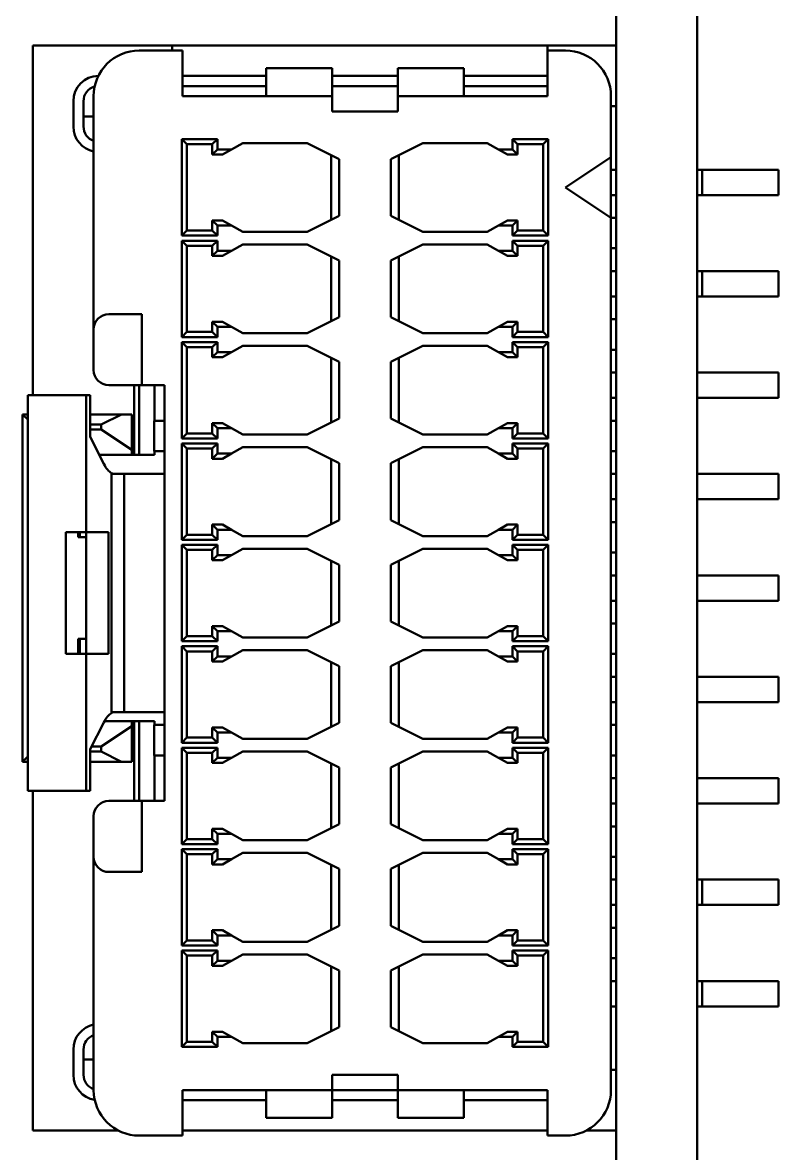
# Model space of a CAD drawing. Header units: millimetres. Extents: x 3100 to 5091, y 868 to 1900.
# Drawn here: x 3367.24 to 3382.14, y 1611.98 to 1634.28 of the extents above; entities that cross this region are included whole.
import ezdxf

# ---------------------------------------------------------------- set-up
doc = ezdxf.new("R2010")
doc.units = ezdxf.units.MM
doc.header["$LTSCALE"] = 1.8
doc.layers.add('외형선(ISO)', color=7, linetype='Continuous', lineweight=50)

msp = doc.modelspace()

# ---------------------------------------------------------------- linework, layer by layer
at = {"layer": '외형선(ISO)'}
for p, q in [((3380.54, 1690.226), (3380.54, 1611.026)), ((3378.94, 1611.626), (3378.94, 1635.214)), ((3367.44, 1633.826), (3370.19, 1633.826)), ((3367.44, 1626.926), (3367.44, 1633.826)), ((3370.39, 1633.726), (3369.54, 1633.726)), ((3370.19, 1633.826), (3370.99, 1633.826)), ((3370.19, 1633.726), (3370.19, 1633.826)), ((3370.39, 1633.726), (3370.39, 1632.826)), ((3370.99, 1633.826), (3376.79, 1633.826)), ((3376.79, 1633.826), (3377.59, 1633.826)), ((3377.59, 1633.826), (3378.94, 1633.826)), ((3377.59, 1633.726), (3377.59, 1633.826)), ((3377.94, 1633.726), (3377.59, 1633.726)), ((3377.59, 1633.726), (3377.59, 1632.826)), ((3372.04, 1633.376), (3373.34, 1633.376)), ((3372.04, 1632.826), (3372.04, 1633.376)), ((3373.34, 1633.376), (3373.34, 1632.826)), ((3374.64, 1632.826), (3374.64, 1633.376)), ((3374.64, 1633.376), (3375.94, 1633.376)), ((3375.94, 1633.376), (3375.94, 1632.826)), ((3370.99, 1633.226), (3370.39, 1633.226)), ((3370.99, 1633.226), (3372.04, 1633.226)), ((3373.34, 1633.226), (3374.64, 1633.226)), ((3375.94, 1633.226), (3376.79, 1633.226)), ((3377.59, 1633.226), (3376.79, 1633.226)), ((3368.64, 1628.226), (3368.64, 1632.826)), ((3370.99, 1633.026), (3370.39, 1633.026)), ((3370.39, 1632.826), (3373.34, 1632.826)), ((3370.99, 1633.026), (3372.04, 1633.026)), ((3373.34, 1633.026), (3374.64, 1633.026)), ((3373.34, 1632.826), (3373.34, 1632.526)), ((3374.64, 1632.826), (3377.59, 1632.826)), ((3374.64, 1632.526), (3374.64, 1632.826)), ((3375.94, 1633.026), (3376.79, 1633.026)), ((3377.59, 1633.026), (3376.79, 1633.026)), ((3378.84, 1632.826), (3378.84, 1631.626)), ((3368.24, 1632.726), (3368.24, 1632.226)), ((3368.44, 1632.726), (3368.44, 1632.226)), ((3378.94, 1632.626), (3378.84, 1632.626)), ((3368.64, 1632.426), (3368.44, 1632.426)), ((3373.34, 1632.526), (3374.64, 1632.526)), ((3370.38, 1631.976), (3370.38, 1630.076)), ((3371.08, 1631.976), (3370.38, 1631.976)), ((3370.38, 1631.976), (3370.48, 1631.876)), ((3371.08, 1631.976), (3370.98, 1631.876)), ((3371.08, 1631.776), (3371.08, 1631.976)), ((3376.9, 1631.976), (3376.9, 1631.776)), ((3377.6, 1631.976), (3376.9, 1631.976)), ((3376.9, 1631.976), (3377, 1631.876)), ((3377.6, 1631.976), (3377.5, 1631.876)), ((3377.6, 1630.076), (3377.6, 1631.976)), ((3370.48, 1631.876), (3370.48, 1630.176)), ((3370.98, 1631.876), (3370.48, 1631.876)), ((3370.98, 1631.676), (3370.98, 1631.876)), ((3371.08, 1631.776), (3370.98, 1631.676)), ((3371.358, 1631.776), (3371.08, 1631.776)), ((3371.358, 1631.776), (3371.18, 1631.676)), ((3371.58, 1631.901), (3371.358, 1631.776)), ((3371.58, 1631.901), (3372.85, 1631.901)), ((3372.85, 1631.901), (3373.48, 1631.586)), ((3374.5, 1631.586), (3375.13, 1631.901)), ((3375.13, 1631.901), (3376.4, 1631.901)), ((3376.622, 1631.776), (3376.4, 1631.901)), ((3376.9, 1631.776), (3376.622, 1631.776)), ((3376.622, 1631.776), (3376.8, 1631.676)), ((3376.9, 1631.776), (3377, 1631.676)), ((3377.5, 1631.876), (3377, 1631.876)), ((3377, 1631.876), (3377, 1631.676)), ((3377.5, 1630.176), (3377.5, 1631.876)), ((3371.18, 1631.676), (3370.98, 1631.676)), ((3373.32, 1631.666), (3373.32, 1630.386)), ((3373.48, 1631.586), (3373.48, 1630.466)), ((3374.5, 1630.466), (3374.5, 1631.586)), ((3374.66, 1630.386), (3374.66, 1631.666)), ((3377, 1631.676), (3376.8, 1631.676)), ((3378.84, 1631.626), (3377.94, 1631.026)), ((3378.84, 1630.426), (3378.84, 1631.626)), ((3378.84, 1631.376), (3378.94, 1631.376)), ((3380.54, 1631.376), (3380.64, 1631.376)), ((3380.64, 1631.376), (3382.14, 1631.376)), ((3380.64, 1630.876), (3380.64, 1631.376)), ((3382.14, 1630.876), (3382.14, 1631.376)), ((3377.94, 1631.026), (3378.84, 1630.426)), ((3378.84, 1630.876), (3378.94, 1630.876)), ((3380.54, 1630.876), (3380.64, 1630.876)), ((3380.64, 1630.876), (3382.14, 1630.876)), ((3370.98, 1630.376), (3371.18, 1630.376)), ((3370.98, 1630.176), (3370.98, 1630.376)), ((3371.08, 1630.276), (3370.98, 1630.376)), ((3371.358, 1630.276), (3371.18, 1630.376)), ((3373.48, 1630.466), (3372.85, 1630.151)), ((3375.13, 1630.151), (3374.5, 1630.466)), ((3376.622, 1630.276), (3376.8, 1630.376)), ((3376.8, 1630.376), (3377, 1630.376)), ((3376.9, 1630.276), (3377, 1630.376)), ((3377, 1630.376), (3377, 1630.176)), ((3378.84, 1630.426), (3378.94, 1630.426)), ((3378.84, 1630.426), (3378.84, 1613.226)), ((3370.38, 1630.076), (3370.48, 1630.176)), ((3370.48, 1630.176), (3370.98, 1630.176)), ((3371.08, 1630.076), (3370.98, 1630.176)), ((3371.08, 1630.276), (3371.358, 1630.276)), ((3371.08, 1630.076), (3371.08, 1630.276)), ((3371.358, 1630.276), (3371.58, 1630.151)), ((3372.85, 1630.151), (3371.58, 1630.151)), ((3376.4, 1630.151), (3375.13, 1630.151)), ((3376.4, 1630.151), (3376.622, 1630.276)), ((3376.622, 1630.276), (3376.9, 1630.276)), ((3376.9, 1630.276), (3376.9, 1630.076)), ((3376.9, 1630.076), (3377, 1630.176)), ((3377, 1630.176), (3377.5, 1630.176)), ((3377.6, 1630.076), (3377.5, 1630.176)), ((3370.38, 1630.076), (3371.08, 1630.076)), ((3370.38, 1629.976), (3370.38, 1628.076)), ((3371.08, 1629.976), (3370.38, 1629.976)), ((3370.38, 1629.976), (3370.48, 1629.876)), ((3371.08, 1629.976), (3370.98, 1629.876)), ((3371.08, 1629.776), (3371.08, 1629.976)), ((3376.9, 1630.076), (3377.6, 1630.076)), ((3376.9, 1629.976), (3376.9, 1629.776)), ((3377.6, 1629.976), (3376.9, 1629.976)), ((3376.9, 1629.976), (3377, 1629.876)), ((3377.6, 1629.976), (3377.5, 1629.876)), ((3377.6, 1628.076), (3377.6, 1629.976)), ((3370.48, 1629.876), (3370.48, 1628.176)), ((3370.98, 1629.876), (3370.48, 1629.876)), ((3370.98, 1629.676), (3370.98, 1629.876)), ((3371.08, 1629.776), (3370.98, 1629.676)), ((3371.358, 1629.776), (3371.08, 1629.776)), ((3371.358, 1629.776), (3371.18, 1629.676)), ((3371.58, 1629.901), (3371.358, 1629.776)), ((3371.58, 1629.901), (3372.85, 1629.901)), ((3372.85, 1629.901), (3373.48, 1629.586)), ((3374.5, 1629.586), (3375.13, 1629.901)), ((3375.13, 1629.901), (3376.4, 1629.901)), ((3376.622, 1629.776), (3376.4, 1629.901)), ((3376.9, 1629.776), (3376.622, 1629.776)), ((3376.622, 1629.776), (3376.8, 1629.676)), ((3376.9, 1629.776), (3377, 1629.676)), ((3377.5, 1629.876), (3377, 1629.876)), ((3377, 1629.876), (3377, 1629.676)), ((3377.5, 1628.176), (3377.5, 1629.876)), ((3378.84, 1629.826), (3378.94, 1629.826)), ((3371.18, 1629.676), (3370.98, 1629.676)), ((3373.32, 1629.666), (3373.32, 1628.386)), ((3373.48, 1629.586), (3373.48, 1628.466)), ((3374.5, 1628.466), (3374.5, 1629.586)), ((3374.66, 1628.386), (3374.66, 1629.666)), ((3377, 1629.676), (3376.8, 1629.676)), ((3378.84, 1629.376), (3378.94, 1629.376)), ((3380.54, 1629.376), (3380.64, 1629.376)), ((3380.64, 1629.376), (3382.14, 1629.376)), ((3380.64, 1628.876), (3380.64, 1629.376)), ((3382.14, 1628.876), (3382.14, 1629.376)), ((3378.84, 1628.876), (3378.94, 1628.876)), ((3380.54, 1628.876), (3380.64, 1628.876)), ((3380.64, 1628.876), (3382.14, 1628.876)), ((3369.24, 1628.526), (3368.94, 1628.526)), ((3369.24, 1628.526), (3369.59, 1628.526)), ((3369.59, 1628.226), (3369.59, 1628.526)), ((3370.98, 1628.376), (3371.18, 1628.376)), ((3370.98, 1628.176), (3370.98, 1628.376)), ((3371.08, 1628.276), (3370.98, 1628.376)), ((3371.358, 1628.276), (3371.18, 1628.376)), ((3373.48, 1628.466), (3372.85, 1628.151)), ((3375.13, 1628.151), (3374.5, 1628.466)), ((3376.622, 1628.276), (3376.8, 1628.376)), ((3376.8, 1628.376), (3377, 1628.376)), ((3376.9, 1628.276), (3377, 1628.376)), ((3377, 1628.376), (3377, 1628.176)), ((3378.84, 1628.426), (3378.94, 1628.426)), ((3368.64, 1627.426), (3368.64, 1628.226)), ((3369.59, 1627.426), (3369.59, 1628.226)), ((3370.38, 1628.076), (3370.48, 1628.176)), ((3370.48, 1628.176), (3370.98, 1628.176)), ((3371.08, 1628.076), (3370.98, 1628.176)), ((3371.08, 1628.276), (3371.358, 1628.276)), ((3371.08, 1628.076), (3371.08, 1628.276)), ((3371.358, 1628.276), (3371.58, 1628.151)), ((3372.85, 1628.151), (3371.58, 1628.151)), ((3376.4, 1628.151), (3375.13, 1628.151)), ((3376.4, 1628.151), (3376.622, 1628.276)), ((3376.622, 1628.276), (3376.9, 1628.276)), ((3376.9, 1628.276), (3376.9, 1628.076)), ((3376.9, 1628.076), (3377, 1628.176)), ((3377, 1628.176), (3377.5, 1628.176)), ((3377.6, 1628.076), (3377.5, 1628.176)), ((3370.38, 1628.076), (3371.08, 1628.076)), ((3370.38, 1627.976), (3370.38, 1626.076)), ((3371.08, 1627.976), (3370.38, 1627.976)), ((3370.38, 1627.976), (3370.48, 1627.876)), ((3371.08, 1627.976), (3370.98, 1627.876)), ((3371.08, 1627.776), (3371.08, 1627.976)), ((3371.58, 1627.901), (3371.358, 1627.776)), ((3371.58, 1627.901), (3372.85, 1627.901)), ((3372.85, 1627.901), (3373.48, 1627.586)), ((3374.5, 1627.586), (3375.13, 1627.901)), ((3375.13, 1627.901), (3376.4, 1627.901)), ((3376.622, 1627.776), (3376.4, 1627.901)), ((3376.9, 1628.076), (3377.6, 1628.076)), ((3376.9, 1627.976), (3376.9, 1627.776)), ((3377.6, 1627.976), (3376.9, 1627.976)), ((3376.9, 1627.976), (3377, 1627.876)), ((3377.6, 1627.976), (3377.5, 1627.876)), ((3377.6, 1626.076), (3377.6, 1627.976)), ((3370.48, 1627.876), (3370.48, 1626.176)), ((3370.98, 1627.876), (3370.48, 1627.876)), ((3370.98, 1627.676), (3370.98, 1627.876)), ((3371.08, 1627.776), (3370.98, 1627.676)), ((3371.358, 1627.776), (3371.08, 1627.776)), ((3371.358, 1627.776), (3371.18, 1627.676)), ((3376.9, 1627.776), (3376.622, 1627.776)), ((3376.622, 1627.776), (3376.8, 1627.676)), ((3376.9, 1627.776), (3377, 1627.676)), ((3377.5, 1627.876), (3377, 1627.876)), ((3377, 1627.876), (3377, 1627.676)), ((3377.5, 1626.176), (3377.5, 1627.876)), ((3378.84, 1627.826), (3378.94, 1627.826)), ((3371.18, 1627.676), (3370.98, 1627.676)), ((3373.32, 1627.666), (3373.32, 1626.386)), ((3373.48, 1627.586), (3373.48, 1626.466)), ((3374.5, 1626.466), (3374.5, 1627.586)), ((3374.66, 1626.386), (3374.66, 1627.666)), ((3377, 1627.676), (3376.8, 1627.676)), ((3369.59, 1627.126), (3369.59, 1627.426)), ((3378.94, 1627.376), (3378.84, 1627.376)), ((3382.14, 1627.376), (3380.54, 1627.376)), ((3382.14, 1627.376), (3382.14, 1626.876)), ((3368.94, 1627.126), (3369.24, 1627.126)), ((3369.59, 1627.126), (3369.24, 1627.126)), ((3369.44, 1627.126), (3369.44, 1625.751)), ((3369.54, 1627.126), (3369.54, 1625.751)), ((3369.59, 1627.126), (3370.04, 1627.126)), ((3369.84, 1627.126), (3369.84, 1626.426)), ((3370.04, 1618.926), (3370.04, 1627.126)), ((3368.49, 1626.926), (3367.34, 1626.926)), ((3367.34, 1626.926), (3367.34, 1619.126)), ((3368.49, 1626.926), (3368.49, 1624.226)), ((3368.571, 1626.926), (3368.49, 1626.926)), ((3368.571, 1626.926), (3368.571, 1626.106)), ((3378.94, 1626.876), (3378.84, 1626.876)), ((3382.14, 1626.876), (3380.54, 1626.876)), ((3367.34, 1626.451), (3367.24, 1626.551)), ((3367.24, 1619.701), (3367.24, 1626.551)), ((3367.24, 1626.551), (3367.34, 1626.551)), ((3368.571, 1626.551), (3369.19, 1626.551)), ((3368.571, 1626.351), (3368.79, 1626.351)), ((3368.79, 1626.351), (3369.19, 1626.551)), ((3368.79, 1626.351), (3368.79, 1626.251)), ((3369.19, 1626.551), (3369.39, 1626.551)), ((3369.39, 1626.551), (3369.39, 1625.851)), ((3369.832, 1625.826), (3369.832, 1626.426)), ((3369.832, 1626.426), (3370.04, 1626.426)), ((3370.98, 1626.376), (3371.18, 1626.376)), ((3370.98, 1626.176), (3370.98, 1626.376)), ((3371.08, 1626.276), (3370.98, 1626.376)), ((3371.358, 1626.276), (3371.18, 1626.376)), ((3373.48, 1626.466), (3372.85, 1626.151)), ((3375.13, 1626.151), (3374.5, 1626.466)), ((3376.622, 1626.276), (3376.8, 1626.376)), ((3376.8, 1626.376), (3377, 1626.376)), ((3376.9, 1626.276), (3377, 1626.376)), ((3377, 1626.376), (3377, 1626.176)), ((3378.84, 1626.426), (3378.94, 1626.426)), ((3368.571, 1626.251), (3368.79, 1626.251)), ((3369.39, 1625.851), (3368.79, 1626.251)), ((3370.38, 1626.076), (3370.48, 1626.176)), ((3370.48, 1626.176), (3370.98, 1626.176)), ((3371.08, 1626.076), (3370.98, 1626.176)), ((3371.08, 1626.276), (3371.358, 1626.276)), ((3371.08, 1626.076), (3371.08, 1626.276)), ((3371.358, 1626.276), (3371.58, 1626.151)), ((3372.85, 1626.151), (3371.58, 1626.151)), ((3376.4, 1626.151), (3375.13, 1626.151)), ((3376.4, 1626.151), (3376.622, 1626.276)), ((3376.622, 1626.276), (3376.9, 1626.276)), ((3376.9, 1626.276), (3376.9, 1626.076)), ((3376.9, 1626.076), (3377, 1626.176)), ((3377, 1626.176), (3377.5, 1626.176)), ((3377.6, 1626.076), (3377.5, 1626.176)), ((3368.571, 1626.106), (3368.841, 1625.575)), ((3370.38, 1626.076), (3371.08, 1626.076)), ((3370.38, 1625.976), (3370.38, 1624.076)), ((3371.08, 1625.976), (3370.38, 1625.976)), ((3370.38, 1625.976), (3370.48, 1625.876)), ((3371.08, 1625.976), (3370.98, 1625.876)), ((3371.08, 1625.776), (3371.08, 1625.976)), ((3371.58, 1625.901), (3371.358, 1625.776)), ((3371.58, 1625.901), (3372.85, 1625.901)), ((3372.85, 1625.901), (3373.48, 1625.586)), ((3374.5, 1625.586), (3375.13, 1625.901)), ((3375.13, 1625.901), (3376.4, 1625.901)), ((3376.622, 1625.776), (3376.4, 1625.901)), ((3376.9, 1626.076), (3377.6, 1626.076)), ((3376.9, 1625.976), (3376.9, 1625.776)), ((3377.6, 1625.976), (3376.9, 1625.976)), ((3376.9, 1625.976), (3377, 1625.876)), ((3377.6, 1625.976), (3377.5, 1625.876)), ((3377.6, 1624.076), (3377.6, 1625.976)), ((3368.751, 1625.751), (3369.39, 1625.751)), ((3369.39, 1625.851), (3369.39, 1625.751)), ((3369.39, 1625.751), (3369.44, 1625.751)), ((3369.54, 1625.751), (3369.44, 1625.751)), ((3369.54, 1625.751), (3369.84, 1625.751)), ((3369.832, 1625.826), (3370.04, 1625.826)), ((3369.84, 1625.826), (3369.84, 1625.751)), ((3370.48, 1625.876), (3370.48, 1624.176)), ((3370.98, 1625.876), (3370.48, 1625.876)), ((3370.98, 1625.676), (3370.98, 1625.876)), ((3371.08, 1625.776), (3370.98, 1625.676)), ((3371.18, 1625.676), (3370.98, 1625.676)), ((3371.358, 1625.776), (3371.08, 1625.776)), ((3371.358, 1625.776), (3371.18, 1625.676)), ((3376.9, 1625.776), (3376.622, 1625.776)), ((3376.622, 1625.776), (3376.8, 1625.676)), ((3377, 1625.676), (3376.8, 1625.676)), ((3376.9, 1625.776), (3377, 1625.676)), ((3377.5, 1625.876), (3377, 1625.876)), ((3377, 1625.876), (3377, 1625.676)), ((3377.5, 1624.176), (3377.5, 1625.876)), ((3378.84, 1625.826), (3378.94, 1625.826)), ((3373.32, 1625.666), (3373.32, 1624.386)), ((3373.48, 1625.586), (3373.48, 1624.466)), ((3374.5, 1624.466), (3374.5, 1625.586)), ((3374.66, 1624.386), (3374.66, 1625.666)), ((3368.99, 1620.659), (3368.99, 1625.394)), ((3369.24, 1625.376), (3369.023, 1625.376)), ((3369.387, 1625.376), (3369.24, 1625.376)), ((3369.24, 1625.376), (3369.24, 1620.676)), ((3369.387, 1625.376), (3369.886, 1625.376)), ((3370.04, 1625.376), (3369.886, 1625.376)), ((3378.94, 1625.376), (3378.84, 1625.376)), ((3382.14, 1625.376), (3380.54, 1625.376)), ((3382.14, 1625.376), (3382.14, 1624.876)), ((3378.94, 1624.876), (3378.84, 1624.876)), ((3382.14, 1624.876), (3380.54, 1624.876)), ((3370.98, 1624.376), (3371.18, 1624.376)), ((3370.98, 1624.176), (3370.98, 1624.376)), ((3371.08, 1624.276), (3370.98, 1624.376)), ((3371.358, 1624.276), (3371.18, 1624.376)), ((3373.48, 1624.466), (3372.85, 1624.151)), ((3375.13, 1624.151), (3374.5, 1624.466)), ((3376.622, 1624.276), (3376.8, 1624.376)), ((3376.8, 1624.376), (3377, 1624.376)), ((3376.9, 1624.276), (3377, 1624.376)), ((3377, 1624.376), (3377, 1624.176)), ((3378.84, 1624.426), (3378.94, 1624.426)), ((3368.49, 1624.226), (3368.09, 1624.226)), ((3368.09, 1624.226), (3368.09, 1621.826)), ((3368.337, 1624.226), (3368.337, 1624.126)), ((3368.49, 1624.126), (3368.337, 1624.126)), ((3368.366, 1624.226), (3368.366, 1624.126)), ((3368.936, 1624.226), (3368.49, 1624.226)), ((3368.49, 1621.826), (3368.49, 1624.226)), ((3368.936, 1621.826), (3368.936, 1624.226)), ((3370.38, 1624.076), (3370.48, 1624.176)), ((3370.48, 1624.176), (3370.98, 1624.176)), ((3371.08, 1624.076), (3370.98, 1624.176)), ((3371.08, 1624.276), (3371.358, 1624.276)), ((3371.08, 1624.076), (3371.08, 1624.276)), ((3371.358, 1624.276), (3371.58, 1624.151)), ((3372.85, 1624.151), (3371.58, 1624.151)), ((3376.4, 1624.151), (3375.13, 1624.151)), ((3376.4, 1624.151), (3376.622, 1624.276)), ((3376.622, 1624.276), (3376.9, 1624.276)), ((3376.9, 1624.276), (3376.9, 1624.076)), ((3376.9, 1624.076), (3377, 1624.176)), ((3377, 1624.176), (3377.5, 1624.176)), ((3377.6, 1624.076), (3377.5, 1624.176)), ((3370.38, 1624.076), (3371.08, 1624.076)), ((3370.38, 1623.976), (3370.38, 1622.076)), ((3371.08, 1623.976), (3370.38, 1623.976)), ((3370.38, 1623.976), (3370.48, 1623.876)), ((3371.08, 1623.976), (3370.98, 1623.876)), ((3371.08, 1623.776), (3371.08, 1623.976)), ((3371.58, 1623.901), (3371.358, 1623.776)), ((3371.58, 1623.901), (3372.85, 1623.901)), ((3372.85, 1623.901), (3373.48, 1623.586)), ((3374.5, 1623.586), (3375.13, 1623.901)), ((3375.13, 1623.901), (3376.4, 1623.901)), ((3376.622, 1623.776), (3376.4, 1623.901)), ((3376.9, 1624.076), (3377.6, 1624.076)), ((3376.9, 1623.976), (3376.9, 1623.776)), ((3377.6, 1623.976), (3376.9, 1623.976)), ((3376.9, 1623.976), (3377, 1623.876)), ((3377.6, 1623.976), (3377.5, 1623.876)), ((3377.6, 1622.076), (3377.6, 1623.976)), ((3370.48, 1623.876), (3370.48, 1622.176)), ((3370.98, 1623.876), (3370.48, 1623.876)), ((3370.98, 1623.676), (3370.98, 1623.876)), ((3371.08, 1623.776), (3370.98, 1623.676)), ((3371.18, 1623.676), (3370.98, 1623.676)), ((3371.358, 1623.776), (3371.08, 1623.776)), ((3371.358, 1623.776), (3371.18, 1623.676)), ((3373.32, 1623.666), (3373.32, 1622.386)), ((3374.66, 1622.386), (3374.66, 1623.666)), ((3376.9, 1623.776), (3376.622, 1623.776)), ((3376.622, 1623.776), (3376.8, 1623.676)), ((3377, 1623.676), (3376.8, 1623.676)), ((3376.9, 1623.776), (3377, 1623.676)), ((3377.5, 1623.876), (3377, 1623.876)), ((3377, 1623.876), (3377, 1623.676)), ((3377.5, 1622.176), (3377.5, 1623.876)), ((3378.84, 1623.826), (3378.94, 1623.826)), ((3373.48, 1623.586), (3373.48, 1622.466)), ((3374.5, 1622.466), (3374.5, 1623.586)), ((3378.94, 1623.376), (3378.84, 1623.376)), ((3382.14, 1623.376), (3380.54, 1623.376)), ((3382.14, 1623.376), (3382.14, 1622.876)), ((3378.94, 1622.876), (3378.84, 1622.876)), ((3382.14, 1622.876), (3380.54, 1622.876)), ((3370.98, 1622.376), (3371.18, 1622.376)), ((3370.98, 1622.176), (3370.98, 1622.376)), ((3371.08, 1622.276), (3370.98, 1622.376)), ((3371.358, 1622.276), (3371.18, 1622.376)), ((3373.48, 1622.466), (3372.85, 1622.151)), ((3375.13, 1622.151), (3374.5, 1622.466)), ((3376.622, 1622.276), (3376.8, 1622.376)), ((3376.8, 1622.376), (3377, 1622.376)), ((3376.9, 1622.276), (3377, 1622.376)), ((3377, 1622.376), (3377, 1622.176)), ((3378.84, 1622.426), (3378.94, 1622.426)), ((3368.337, 1622.126), (3368.337, 1621.826)), ((3368.337, 1622.126), (3368.49, 1622.126)), ((3368.366, 1622.126), (3368.366, 1621.826)), ((3370.38, 1622.076), (3370.48, 1622.176)), ((3370.48, 1622.176), (3370.98, 1622.176)), ((3371.08, 1622.076), (3370.98, 1622.176)), ((3371.08, 1622.276), (3371.358, 1622.276)), ((3371.08, 1622.076), (3371.08, 1622.276)), ((3371.358, 1622.276), (3371.58, 1622.151)), ((3372.85, 1622.151), (3371.58, 1622.151)), ((3376.4, 1622.151), (3375.13, 1622.151)), ((3376.4, 1622.151), (3376.622, 1622.276)), ((3376.622, 1622.276), (3376.9, 1622.276)), ((3376.9, 1622.276), (3376.9, 1622.076)), ((3376.9, 1622.076), (3377, 1622.176)), ((3377, 1622.176), (3377.5, 1622.176)), ((3377.6, 1622.076), (3377.5, 1622.176)), ((3370.38, 1622.076), (3371.08, 1622.076)), ((3370.38, 1621.976), (3370.38, 1620.076)), ((3371.08, 1621.976), (3370.38, 1621.976)), ((3370.38, 1621.976), (3370.48, 1621.876)), ((3371.08, 1621.976), (3370.98, 1621.876)), ((3371.08, 1621.776), (3371.08, 1621.976)), ((3371.58, 1621.901), (3371.358, 1621.776)), ((3371.58, 1621.901), (3372.85, 1621.901)), ((3372.85, 1621.901), (3373.48, 1621.586)), ((3374.5, 1621.586), (3375.13, 1621.901)), ((3375.13, 1621.901), (3376.4, 1621.901)), ((3376.622, 1621.776), (3376.4, 1621.901)), ((3376.9, 1622.076), (3377.6, 1622.076)), ((3376.9, 1621.976), (3376.9, 1621.776)), ((3377.6, 1621.976), (3376.9, 1621.976)), ((3376.9, 1621.976), (3377, 1621.876)), ((3377.6, 1621.976), (3377.5, 1621.876)), ((3377.6, 1620.076), (3377.6, 1621.976)), ((3368.49, 1621.826), (3368.09, 1621.826)), ((3368.936, 1621.826), (3368.49, 1621.826)), ((3368.49, 1621.826), (3368.49, 1619.126)), ((3370.48, 1621.876), (3370.48, 1620.176)), ((3370.98, 1621.876), (3370.48, 1621.876)), ((3370.98, 1621.676), (3370.98, 1621.876)), ((3371.08, 1621.776), (3370.98, 1621.676)), ((3371.18, 1621.676), (3370.98, 1621.676)), ((3371.358, 1621.776), (3371.08, 1621.776)), ((3371.358, 1621.776), (3371.18, 1621.676)), ((3373.32, 1621.666), (3373.32, 1620.386)), ((3374.66, 1620.386), (3374.66, 1621.666)), ((3376.9, 1621.776), (3376.622, 1621.776)), ((3376.622, 1621.776), (3376.8, 1621.676)), ((3377, 1621.676), (3376.8, 1621.676)), ((3376.9, 1621.776), (3377, 1621.676)), ((3377.5, 1621.876), (3377, 1621.876)), ((3377, 1621.876), (3377, 1621.676)), ((3377.5, 1620.176), (3377.5, 1621.876)), ((3378.84, 1621.826), (3378.94, 1621.826)), ((3373.48, 1621.586), (3373.48, 1620.466)), ((3374.5, 1620.466), (3374.5, 1621.586)), ((3378.94, 1621.376), (3378.84, 1621.376)), ((3382.14, 1621.376), (3380.54, 1621.376)), ((3382.14, 1621.376), (3382.14, 1620.876)), ((3378.94, 1620.876), (3378.84, 1620.876)), ((3382.14, 1620.876), (3380.54, 1620.876)), ((3369.24, 1620.676), (3369.023, 1620.676)), ((3369.387, 1620.676), (3369.24, 1620.676)), ((3369.387, 1620.676), (3369.886, 1620.676)), ((3370.04, 1620.676), (3369.886, 1620.676)), ((3368.841, 1620.477), (3368.571, 1619.947)), ((3368.79, 1620.001), (3369.39, 1620.401)), ((3369.39, 1620.501), (3368.853, 1620.501)), ((3369.44, 1620.501), (3369.39, 1620.501)), ((3369.39, 1620.501), (3369.39, 1620.401)), ((3369.39, 1620.401), (3369.39, 1619.701)), ((3369.44, 1618.926), (3369.44, 1620.501)), ((3369.44, 1620.501), (3369.54, 1620.501)), ((3369.54, 1618.926), (3369.54, 1620.501)), ((3369.84, 1620.501), (3369.54, 1620.501)), ((3369.832, 1620.426), (3369.832, 1619.826)), ((3369.832, 1620.426), (3370.04, 1620.426)), ((3369.84, 1620.426), (3369.84, 1620.501)), ((3370.98, 1620.376), (3371.18, 1620.376)), ((3370.98, 1620.176), (3370.98, 1620.376)), ((3371.08, 1620.276), (3370.98, 1620.376)), ((3371.358, 1620.276), (3371.18, 1620.376)), ((3373.48, 1620.466), (3372.85, 1620.151)), ((3375.13, 1620.151), (3374.5, 1620.466)), ((3376.622, 1620.276), (3376.8, 1620.376)), ((3376.8, 1620.376), (3377, 1620.376)), ((3376.9, 1620.276), (3377, 1620.376)), ((3377, 1620.376), (3377, 1620.176)), ((3378.84, 1620.426), (3378.94, 1620.426)), ((3370.38, 1620.076), (3370.48, 1620.176)), ((3370.48, 1620.176), (3370.98, 1620.176)), ((3371.08, 1620.076), (3370.98, 1620.176)), ((3371.08, 1620.276), (3371.358, 1620.276)), ((3371.08, 1620.076), (3371.08, 1620.276)), ((3371.358, 1620.276), (3371.58, 1620.151)), ((3372.85, 1620.151), (3371.58, 1620.151)), ((3376.4, 1620.151), (3375.13, 1620.151)), ((3376.4, 1620.151), (3376.622, 1620.276)), ((3376.622, 1620.276), (3376.9, 1620.276)), ((3376.9, 1620.276), (3376.9, 1620.076)), ((3376.9, 1620.076), (3377, 1620.176)), ((3377, 1620.176), (3377.5, 1620.176)), ((3377.6, 1620.076), (3377.5, 1620.176)), ((3368.571, 1619.126), (3368.571, 1619.947)), ((3368.571, 1619.901), (3368.79, 1619.901)), ((3368.79, 1620.001), (3368.599, 1620.001)), ((3368.79, 1620.001), (3368.79, 1619.901)), ((3369.19, 1619.701), (3368.79, 1619.901)), ((3370.38, 1620.076), (3371.08, 1620.076)), ((3370.38, 1619.976), (3370.38, 1618.076)), ((3371.08, 1619.976), (3370.38, 1619.976)), ((3370.38, 1619.976), (3370.48, 1619.876)), ((3370.48, 1619.876), (3370.48, 1618.176)), ((3370.98, 1619.876), (3370.48, 1619.876)), ((3371.08, 1619.976), (3370.98, 1619.876)), ((3370.98, 1619.676), (3370.98, 1619.876)), ((3371.08, 1619.776), (3371.08, 1619.976)), ((3371.58, 1619.901), (3371.358, 1619.776)), ((3371.58, 1619.901), (3372.85, 1619.901)), ((3372.85, 1619.901), (3373.48, 1619.586)), ((3374.5, 1619.586), (3375.13, 1619.901)), ((3375.13, 1619.901), (3376.4, 1619.901)), ((3376.622, 1619.776), (3376.4, 1619.901)), ((3376.9, 1620.076), (3377.6, 1620.076)), ((3376.9, 1619.976), (3376.9, 1619.776)), ((3377.6, 1619.976), (3376.9, 1619.976)), ((3376.9, 1619.976), (3377, 1619.876)), ((3377.5, 1619.876), (3377, 1619.876)), ((3377, 1619.876), (3377, 1619.676)), ((3377.6, 1619.976), (3377.5, 1619.876)), ((3377.5, 1618.176), (3377.5, 1619.876)), ((3377.6, 1618.076), (3377.6, 1619.976)), ((3367.24, 1619.701), (3367.34, 1619.801)), ((3367.24, 1619.701), (3367.34, 1619.701)), ((3368.571, 1619.701), (3369.19, 1619.701)), ((3369.39, 1619.701), (3369.19, 1619.701)), ((3369.832, 1619.826), (3370.04, 1619.826)), ((3369.84, 1618.926), (3369.84, 1619.826)), ((3371.08, 1619.776), (3370.98, 1619.676)), ((3371.18, 1619.676), (3370.98, 1619.676)), ((3371.358, 1619.776), (3371.08, 1619.776)), ((3371.358, 1619.776), (3371.18, 1619.676)), ((3373.32, 1619.666), (3373.32, 1618.386)), ((3374.66, 1618.386), (3374.66, 1619.666)), ((3376.9, 1619.776), (3376.622, 1619.776)), ((3376.622, 1619.776), (3376.8, 1619.676)), ((3377, 1619.676), (3376.8, 1619.676)), ((3376.9, 1619.776), (3377, 1619.676)), ((3378.84, 1619.826), (3378.94, 1619.826)), ((3373.48, 1619.586), (3373.48, 1618.466)), ((3374.5, 1618.466), (3374.5, 1619.586)), ((3378.94, 1619.376), (3378.84, 1619.376)), ((3382.14, 1619.376), (3380.54, 1619.376)), ((3382.14, 1619.376), (3382.14, 1618.876)), ((3368.49, 1619.126), (3367.34, 1619.126)), ((3367.44, 1612.426), (3367.44, 1619.126)), ((3368.571, 1619.126), (3368.49, 1619.126)), ((3369.24, 1618.926), (3368.94, 1618.926)), ((3369.24, 1618.926), (3369.59, 1618.926)), ((3369.59, 1618.926), (3370.04, 1618.926)), ((3369.59, 1618.626), (3369.59, 1618.926)), ((3378.94, 1618.876), (3378.84, 1618.876)), ((3382.14, 1618.876), (3380.54, 1618.876)), ((3368.64, 1618.626), (3368.64, 1617.826)), ((3369.59, 1618.626), (3369.59, 1617.826)), ((3370.98, 1618.376), (3371.18, 1618.376)), ((3370.98, 1618.176), (3370.98, 1618.376)), ((3371.08, 1618.276), (3370.98, 1618.376)), ((3371.358, 1618.276), (3371.18, 1618.376)), ((3373.48, 1618.466), (3372.85, 1618.151)), ((3375.13, 1618.151), (3374.5, 1618.466)), ((3376.622, 1618.276), (3376.8, 1618.376)), ((3376.8, 1618.376), (3377, 1618.376)), ((3376.9, 1618.276), (3377, 1618.376)), ((3377, 1618.376), (3377, 1618.176)), ((3378.84, 1618.426), (3378.94, 1618.426)), ((3370.38, 1618.076), (3370.48, 1618.176)), ((3370.48, 1618.176), (3370.98, 1618.176)), ((3371.08, 1618.076), (3370.98, 1618.176)), ((3371.08, 1618.276), (3371.358, 1618.276)), ((3371.08, 1618.076), (3371.08, 1618.276)), ((3371.358, 1618.276), (3371.58, 1618.151)), ((3372.85, 1618.151), (3371.58, 1618.151)), ((3376.4, 1618.151), (3375.13, 1618.151)), ((3376.4, 1618.151), (3376.622, 1618.276)), ((3376.622, 1618.276), (3376.9, 1618.276)), ((3376.9, 1618.276), (3376.9, 1618.076)), ((3376.9, 1618.076), (3377, 1618.176)), ((3377, 1618.176), (3377.5, 1618.176)), ((3377.6, 1618.076), (3377.5, 1618.176)), ((3370.38, 1618.076), (3371.08, 1618.076)), ((3370.38, 1617.976), (3370.38, 1616.076)), ((3371.08, 1617.976), (3370.38, 1617.976)), ((3370.38, 1617.976), (3370.48, 1617.876)), ((3370.48, 1617.876), (3370.48, 1616.176)), ((3370.98, 1617.876), (3370.48, 1617.876)), ((3371.08, 1617.976), (3370.98, 1617.876)), ((3370.98, 1617.676), (3370.98, 1617.876)), ((3371.08, 1617.776), (3371.08, 1617.976)), ((3371.58, 1617.901), (3371.358, 1617.776)), ((3371.58, 1617.901), (3372.85, 1617.901)), ((3372.85, 1617.901), (3373.48, 1617.586)), ((3374.5, 1617.586), (3375.13, 1617.901)), ((3375.13, 1617.901), (3376.4, 1617.901)), ((3376.622, 1617.776), (3376.4, 1617.901)), ((3376.9, 1618.076), (3377.6, 1618.076)), ((3376.9, 1617.976), (3376.9, 1617.776)), ((3377.6, 1617.976), (3376.9, 1617.976)), ((3376.9, 1617.976), (3377, 1617.876)), ((3377.5, 1617.876), (3377, 1617.876)), ((3377, 1617.876), (3377, 1617.676)), ((3377.6, 1617.976), (3377.5, 1617.876)), ((3377.5, 1616.176), (3377.5, 1617.876)), ((3377.6, 1616.076), (3377.6, 1617.976)), ((3368.64, 1613.226), (3368.64, 1617.826)), ((3369.59, 1617.526), (3369.59, 1617.826)), ((3371.08, 1617.776), (3370.98, 1617.676)), ((3371.18, 1617.676), (3370.98, 1617.676)), ((3371.358, 1617.776), (3371.08, 1617.776)), ((3371.358, 1617.776), (3371.18, 1617.676)), ((3373.32, 1617.666), (3373.32, 1616.386)), ((3374.66, 1616.386), (3374.66, 1617.666)), ((3376.9, 1617.776), (3376.622, 1617.776)), ((3376.622, 1617.776), (3376.8, 1617.676)), ((3377, 1617.676), (3376.8, 1617.676)), ((3376.9, 1617.776), (3377, 1617.676)), ((3378.84, 1617.826), (3378.94, 1617.826)), ((3368.94, 1617.526), (3369.24, 1617.526)), ((3369.59, 1617.526), (3369.24, 1617.526)), ((3373.48, 1617.586), (3373.48, 1616.466)), ((3374.5, 1616.466), (3374.5, 1617.586)), ((3378.84, 1617.376), (3378.94, 1617.376)), ((3380.54, 1617.376), (3380.64, 1617.376)), ((3380.64, 1617.376), (3382.14, 1617.376)), ((3380.64, 1616.876), (3380.64, 1617.376)), ((3382.14, 1616.876), (3382.14, 1617.376)), ((3378.84, 1616.876), (3378.94, 1616.876)), ((3380.54, 1616.876), (3380.64, 1616.876)), ((3380.64, 1616.876), (3382.14, 1616.876)), ((3370.98, 1616.376), (3371.18, 1616.376)), ((3370.98, 1616.176), (3370.98, 1616.376)), ((3371.08, 1616.276), (3370.98, 1616.376)), ((3371.358, 1616.276), (3371.18, 1616.376)), ((3373.48, 1616.466), (3372.85, 1616.151)), ((3375.13, 1616.151), (3374.5, 1616.466)), ((3376.622, 1616.276), (3376.8, 1616.376)), ((3376.8, 1616.376), (3377, 1616.376)), ((3376.9, 1616.276), (3377, 1616.376)), ((3377, 1616.376), (3377, 1616.176)), ((3378.84, 1616.426), (3378.94, 1616.426)), ((3370.38, 1616.076), (3370.48, 1616.176)), ((3370.48, 1616.176), (3370.98, 1616.176)), ((3371.08, 1616.076), (3370.98, 1616.176)), ((3371.08, 1616.276), (3371.358, 1616.276)), ((3371.08, 1616.076), (3371.08, 1616.276)), ((3371.358, 1616.276), (3371.58, 1616.151)), ((3372.85, 1616.151), (3371.58, 1616.151)), ((3376.4, 1616.151), (3375.13, 1616.151)), ((3376.4, 1616.151), (3376.622, 1616.276)), ((3376.622, 1616.276), (3376.9, 1616.276)), ((3376.9, 1616.276), (3376.9, 1616.076)), ((3376.9, 1616.076), (3377, 1616.176)), ((3377, 1616.176), (3377.5, 1616.176)), ((3377.6, 1616.076), (3377.5, 1616.176)), ((3370.38, 1616.076), (3371.08, 1616.076)), ((3370.38, 1615.976), (3370.38, 1614.076)), ((3371.08, 1615.976), (3370.38, 1615.976)), ((3370.38, 1615.976), (3370.48, 1615.876)), ((3370.48, 1615.876), (3370.48, 1614.176)), ((3370.98, 1615.876), (3370.48, 1615.876)), ((3371.08, 1615.976), (3370.98, 1615.876)), ((3370.98, 1615.676), (3370.98, 1615.876)), ((3371.08, 1615.776), (3371.08, 1615.976)), ((3371.58, 1615.901), (3371.358, 1615.776)), ((3371.58, 1615.901), (3372.85, 1615.901)), ((3372.85, 1615.901), (3373.48, 1615.586)), ((3374.5, 1615.586), (3375.13, 1615.901)), ((3375.13, 1615.901), (3376.4, 1615.901)), ((3376.622, 1615.776), (3376.4, 1615.901)), ((3376.9, 1616.076), (3377.6, 1616.076)), ((3376.9, 1615.976), (3376.9, 1615.776)), ((3377.6, 1615.976), (3376.9, 1615.976)), ((3376.9, 1615.976), (3377, 1615.876)), ((3377.5, 1615.876), (3377, 1615.876)), ((3377, 1615.876), (3377, 1615.676)), ((3377.6, 1615.976), (3377.5, 1615.876)), ((3377.5, 1614.176), (3377.5, 1615.876)), ((3377.6, 1614.076), (3377.6, 1615.976)), ((3371.08, 1615.776), (3370.98, 1615.676)), ((3371.18, 1615.676), (3370.98, 1615.676)), ((3371.358, 1615.776), (3371.08, 1615.776)), ((3371.358, 1615.776), (3371.18, 1615.676)), ((3373.32, 1615.666), (3373.32, 1614.386)), ((3374.66, 1614.386), (3374.66, 1615.666)), ((3376.9, 1615.776), (3376.622, 1615.776)), ((3376.622, 1615.776), (3376.8, 1615.676)), ((3377, 1615.676), (3376.8, 1615.676)), ((3376.9, 1615.776), (3377, 1615.676)), ((3378.84, 1615.826), (3378.94, 1615.826)), ((3373.48, 1615.586), (3373.48, 1614.466)), ((3374.5, 1614.466), (3374.5, 1615.586)), ((3378.84, 1615.376), (3378.94, 1615.376)), ((3380.54, 1615.376), (3380.64, 1615.376)), ((3380.64, 1615.376), (3382.14, 1615.376)), ((3380.64, 1614.876), (3380.64, 1615.376)), ((3382.14, 1614.876), (3382.14, 1615.376)), ((3378.84, 1614.876), (3378.94, 1614.876)), ((3380.54, 1614.876), (3380.64, 1614.876)), ((3380.64, 1614.876), (3382.14, 1614.876)), ((3370.98, 1614.376), (3371.18, 1614.376)), ((3371.08, 1614.276), (3370.98, 1614.376)), ((3370.98, 1614.176), (3370.98, 1614.376)), ((3371.358, 1614.276), (3371.18, 1614.376)), ((3373.48, 1614.466), (3372.85, 1614.151)), ((3375.13, 1614.151), (3374.5, 1614.466)), ((3376.622, 1614.276), (3376.8, 1614.376)), ((3376.8, 1614.376), (3377, 1614.376)), ((3376.9, 1614.276), (3377, 1614.376)), ((3377, 1614.376), (3377, 1614.176)), ((3370.38, 1614.076), (3370.48, 1614.176)), ((3370.38, 1614.076), (3371.08, 1614.076)), ((3370.48, 1614.176), (3370.98, 1614.176)), ((3371.08, 1614.076), (3370.98, 1614.176)), ((3371.08, 1614.276), (3371.358, 1614.276)), ((3371.08, 1614.076), (3371.08, 1614.276)), ((3371.358, 1614.276), (3371.58, 1614.151)), ((3372.85, 1614.151), (3371.58, 1614.151)), ((3376.4, 1614.151), (3375.13, 1614.151)), ((3376.4, 1614.151), (3376.622, 1614.276)), ((3376.622, 1614.276), (3376.9, 1614.276)), ((3376.9, 1614.276), (3376.9, 1614.076)), ((3376.9, 1614.076), (3377, 1614.176)), ((3376.9, 1614.076), (3377.6, 1614.076)), ((3377, 1614.176), (3377.5, 1614.176)), ((3377.6, 1614.076), (3377.5, 1614.176)), ((3368.24, 1614.026), (3368.24, 1613.526)), ((3368.44, 1614.026), (3368.44, 1613.526)), ((3368.44, 1613.826), (3368.64, 1613.826)), ((3374.64, 1613.526), (3373.34, 1613.526)), ((3373.34, 1613.526), (3373.34, 1613.226)), ((3374.64, 1613.226), (3374.64, 1613.526)), ((3378.94, 1613.626), (3378.84, 1613.626)), ((3373.34, 1613.226), (3370.39, 1613.226)), ((3370.39, 1612.326), (3370.39, 1613.226)), ((3372.04, 1612.676), (3372.04, 1613.226)), ((3373.34, 1613.226), (3374.64, 1613.226)), ((3373.34, 1613.226), (3373.34, 1612.676)), ((3377.59, 1613.226), (3374.64, 1613.226)), ((3374.64, 1612.676), (3374.64, 1613.226)), ((3375.94, 1613.226), (3375.94, 1612.676)), ((3377.59, 1612.326), (3377.59, 1613.226)), ((3370.99, 1613.026), (3370.39, 1613.026)), ((3370.99, 1613.026), (3372.04, 1613.026)), ((3373.34, 1613.026), (3374.64, 1613.026)), ((3375.94, 1613.026), (3376.79, 1613.026)), ((3377.59, 1613.026), (3376.79, 1613.026)), ((3373.34, 1612.676), (3372.04, 1612.676)), ((3375.94, 1612.676), (3374.64, 1612.676)), ((3367.44, 1612.426), (3369.128, 1612.426)), ((3370.39, 1612.326), (3369.54, 1612.326)), ((3370.39, 1612.426), (3370.99, 1612.426)), ((3370.99, 1612.426), (3376.79, 1612.426)), ((3376.79, 1612.426), (3377.59, 1612.426)), ((3377.94, 1612.326), (3377.59, 1612.326)), ((3378.352, 1612.426), (3378.94, 1612.426))]:
    msp.add_line(p, q, dxfattribs=at)
for centre, radius, start, end in [((3369.54, 1632.826), 0.9, 90, 180), ((3377.94, 1632.826), 0.9, 0, 90), ((3368.74, 1632.726), 0.5, 90.7157, 180), ((3368.74, 1632.726), 0.3, 105.4453, 180), ((3368.74, 1632.226), 0.5, 180, 258.463), ((3368.74, 1632.226), 0.3, 180, 250.5288), ((3368.94, 1628.226), 0.3, 90, 180), ((3368.94, 1627.426), 0.3, 180, 270), ((3368.94, 1618.626), 0.3, 90, 180), ((3368.94, 1617.826), 0.3, 180, 270), ((3368.74, 1614.026), 0.5, 101.537, 180), ((3368.74, 1614.026), 0.3, 109.4712, 180), ((3368.74, 1613.526), 0.5, 180, 260.9207), ((3368.74, 1613.526), 0.3, 180, 250.5288), ((3369.54, 1613.226), 0.9, 180, 270), ((3377.94, 1613.226), 0.9, 270, 0)]:
    msp.add_arc(centre, radius, start, end, dxfattribs=at)
for centre, major_axis, ratio, start_param, end_param in [((3369.057, 1627.076), (0, -1.7), 0.27027, 5.794493, 6.138172), ((3369.023, 1627.106), (0, -1.729), 0.131134, 6.139417, 6.283192), ((3369.057, 1618.976), (0, -1.7), 0.27027, 3.286606, 3.630285), ((3369.023, 1618.947), (0, 1.729), 0.131134, 6.283179, 6.426954)]:
    msp.add_ellipse(centre, major_axis=major_axis, ratio=ratio, start_param=start_param, end_param=end_param, dxfattribs=at)

doc.saveas('drawing.dxf')
